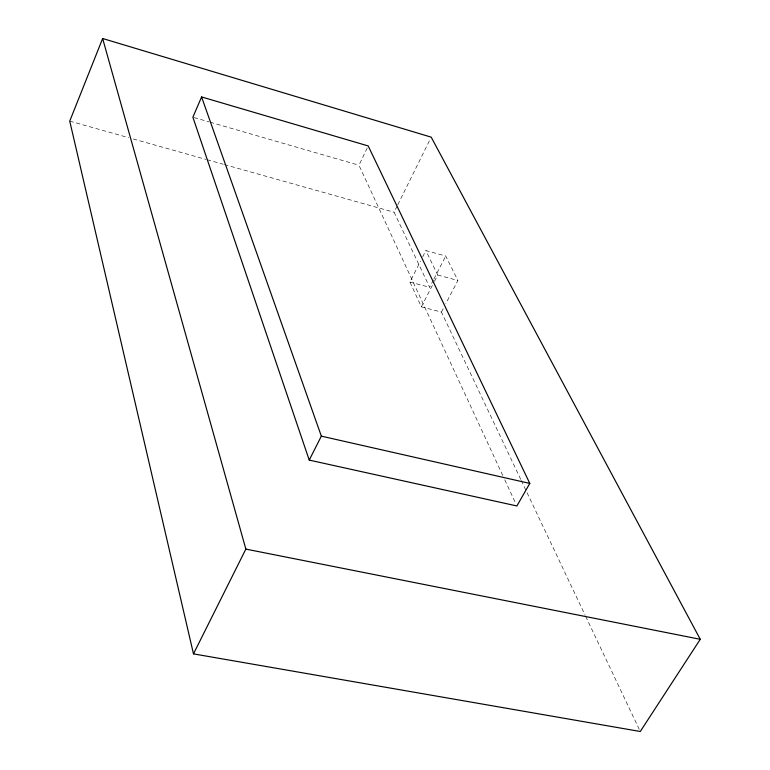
<?xml version="1.0" encoding="UTF-8"?>
<svg xmlns="http://www.w3.org/2000/svg" width="770" height="770" viewBox="0 0 770 770"><rect width="100%" height="100%" fill="white"/><g stroke="black" fill="none" stroke-linecap="round" stroke-linejoin="round"><path stroke-width="0.58" stroke-dasharray="3.85 2.89" d="M502.762 475.485L358.964 165.232L368.204 145.944M433.414 279.991L429.66 287.287L394.076 212.231L397.262 205.783M397.792 204.714L430.141 139.303M520.751 479.412L441.422 312.081L421.344 306.835L409.909 282.032L420.555 261.069M422.692 256.882L425.887 250.587L445.734 256.035L457.9 280.453L445.811 303.65M433.943 278.952L445.734 256.035M421.344 306.835L433.905 282.446M434.453 281.387L437.726 275.025L425.887 250.587M441.422 312.081L443.616 307.865M409.909 282.032L429.66 287.287M437.726 275.025L457.89 280.453M69.743 121.131L128.609 137.666M133.22 138.966L205.937 159.39M207.091 159.708L223.252 164.251M224.407 164.578L394.076 212.231M194.03 117.541L209.026 121.881M210.181 122.209L358.964 165.232M521.271 480.499L585.152 615.24M585.662 616.327L639.244 729.325M504.783 479.845L515.881 503.792"/><path stroke-width="1.16" d="M102.631 38.5L69.743 121.131L193.482 653.874L640.274 731.5L700.257 639.302L431.2 137.156L102.631 38.5L245.861 549.097L193.482 653.874M201.586 96.943L192.875 117.213L309.232 460.094L516.891 505.967L529.799 483.416L368.204 145.944L201.586 96.943L321.34 436.138L309.232 460.094M245.861 549.097L700.257 639.302M321.34 436.138L529.799 483.416"/></g></svg>
